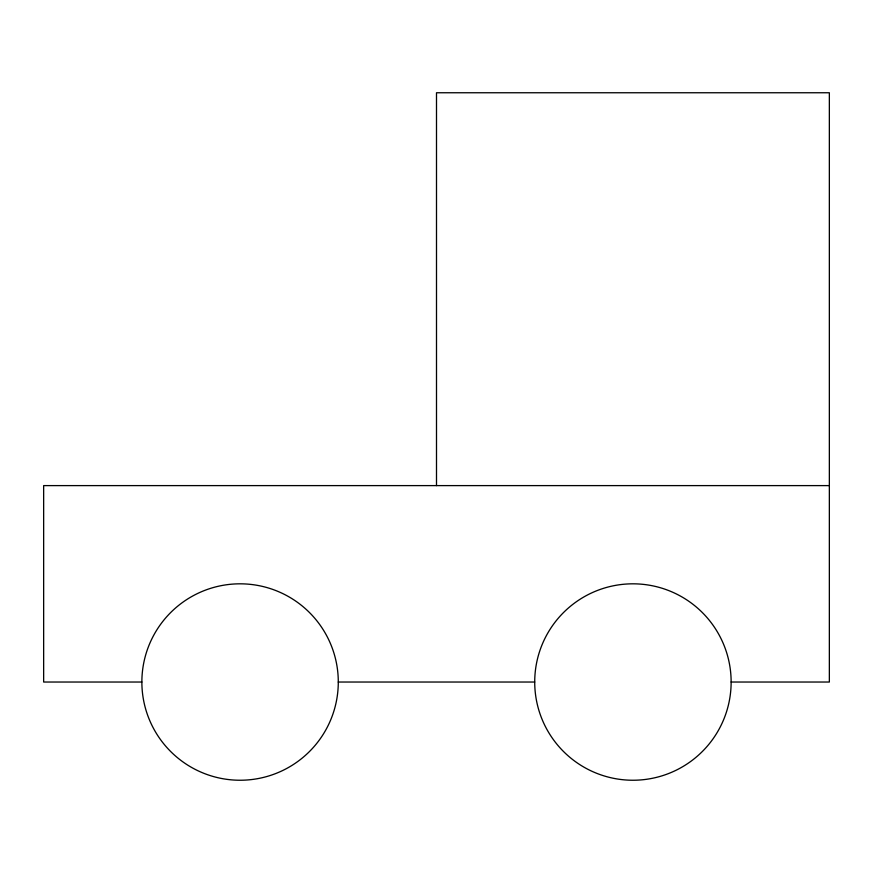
<?xml version="1.0" encoding="UTF-8"?>
<svg xmlns="http://www.w3.org/2000/svg" width="873" height="873" viewBox="0 0 873 873"><rect width="100%" height="100%" fill="white"/><g stroke="black" fill="none" stroke-linecap="round" stroke-linejoin="round"><path stroke-width="1.31" d="M829.35 485.606L43.65 485.606L43.65 682.031L141.863 682.031M338.288 682.031A98.213 98.213 0 0 1 190.969 767.083A98.213 98.213 0 0 1 190.969 596.979A98.213 98.213 0 0 1 338.288 682.031L534.712 682.031M731.138 682.031A98.213 98.213 0 0 0 583.819 596.979A98.213 98.213 0 0 0 583.819 767.083A98.213 98.213 0 0 0 731.138 682.031L829.35 682.031L829.35 92.756L436.5 92.756L436.5 485.606"/></g></svg>
